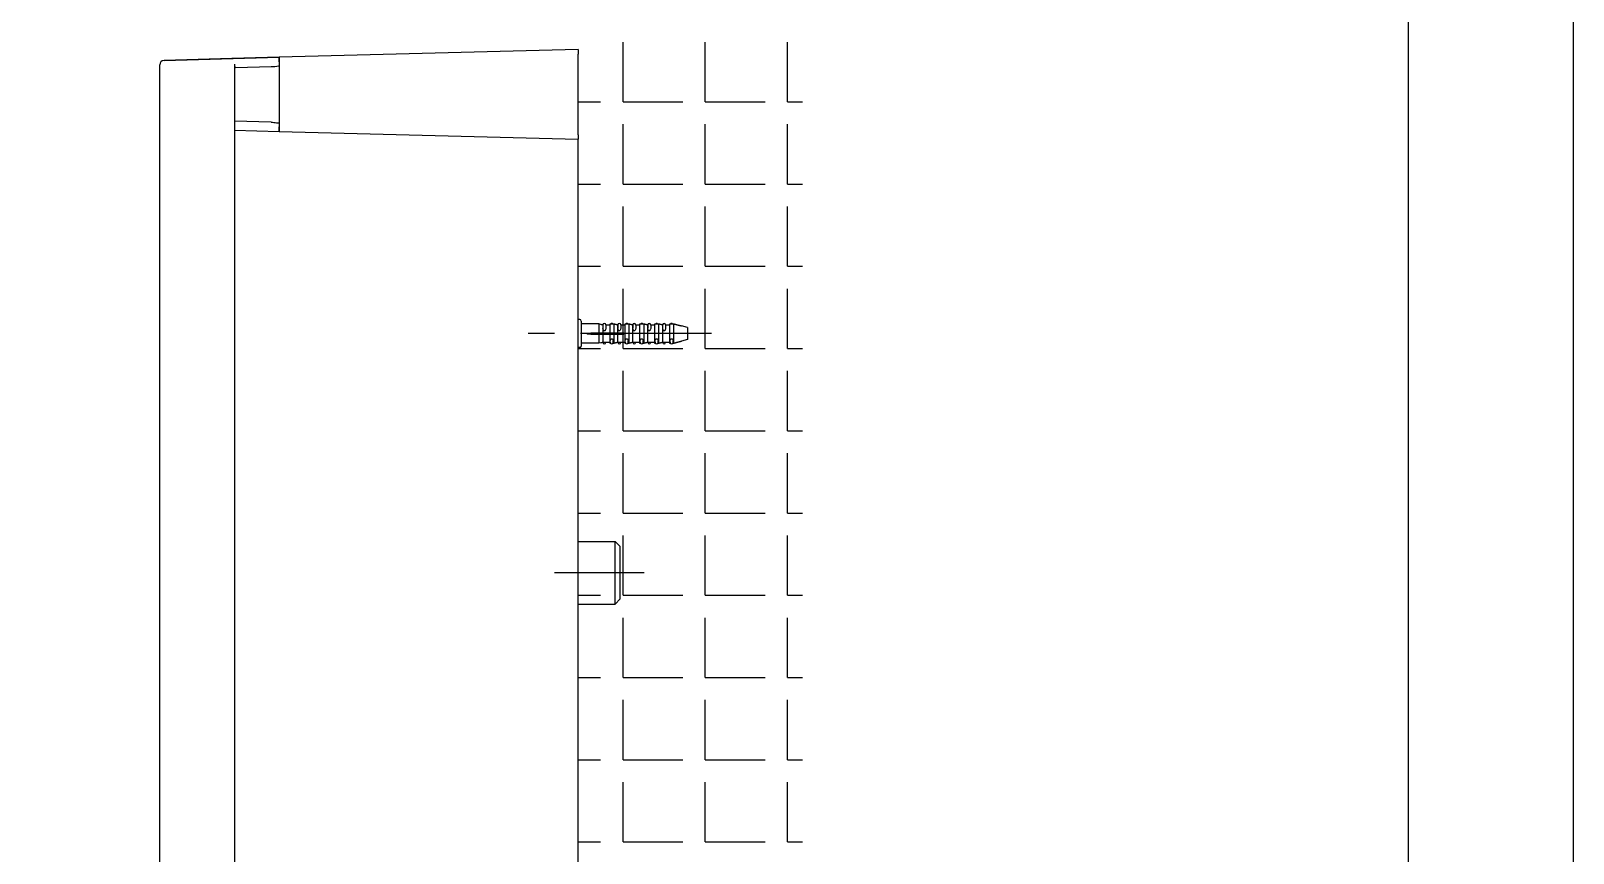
# Model space of a CAD drawing. Header units: millimetres. Extents: x 5066 to 5486, y -1867 to -1273.
# Drawn here: x 5383.3 to 5486.4, y -1399.7 to -1344.7 of the extents above; entities that cross this region are included whole.
import ezdxf

# ---------------------------------------------------------------- set-up
doc = ezdxf.new("R2010")
doc.units = ezdxf.units.MM
doc.header["$LTSCALE"] = 7
doc.header["$MEASUREMENT"] = 0
doc.linetypes.add('CENTER', pattern=[2, 1.25, -0.25, 0.25, -0.25])
doc.layers.get('0').update_dxf_attribs({"color": 2, "linetype": 'CONTINUOUS'})
for name, color, linetype in [('CL', 1, 'CENTER'), ('D', 2, 'CONTINUOUS'), ('DWG', 7, 'CONTINUOUS'), ('HT', 3, 'CONTINUOUS')]:
    doc.layers.add(name, color=color, linetype=linetype)

msp = doc.modelspace()

# ---------------------------------------------------------------- linework, layer by layer
at = {"color": 4}
msp.add_line((5475.44, -1853.01), (5475.44, -1304.01), dxfattribs=at)
at = {"layer": 'CL', "color": 1, "linetype": 'CENTER'}
for p, q in [((5428.81, -1364.91), (5415.91, -1364.91)), ((5424.31, -1380.91), (5418.31, -1380.91))]:
    msp.add_line(p, q, dxfattribs=at)
at = {"layer": 'D'}
msp.add_lwpolyline([(5066.44, -1273.01), (5486.44, -1273.01), (5486.44, -1867.01), (5066.44, -1867.01)], close=True, dxfattribs=at)
at = {"layer": 'DWG'}
for p, q in [((5419.91, -1345.91), (5399.91, -1346.43)), ((5419.91, -1345.91), (5419.91, -1346.21)), ((5391.91, -1346.94), (5391.91, -1346.94)), ((5391.91, -1425.01), (5391.91, -1346.94)), ((5392.2, -1346.64), (5399.91, -1346.43)), ((5396.73, -1346.52), (5392.2, -1346.64)), ((5399.91, -1346.43), (5396.73, -1346.52)), ((5396.91, -1346.89), (5396.91, -1425.01)), ((5397.01, -1347.11), (5399.37, -1347.05)), ((5399.91, -1346.73), (5399.91, -1346.43)), ((5399.91, -1346.43), (5399.91, -1346.73)), ((5399.91, -1346.73), (5399.91, -1351.09)), ((5399.91, -1346.73), (5399.91, -1351.09)), ((5419.91, -1351.61), (5419.91, -1346.21)), ((5399.37, -1350.77), (5396.91, -1350.71)), ((5399.91, -1351.39), (5399.91, -1351.09)), ((5399.91, -1351.09), (5399.91, -1351.39)), ((5396.91, -1351.31), (5399.91, -1351.39)), ((5399.91, -1351.39), (5419.91, -1351.91)), ((5419.91, -1351.61), (5419.91, -1351.91)), ((5419.91, -1352.91), (5419.91, -1351.91)), ((5419.91, -1420.91), (5419.91, -1352.91)), ((5420.01, -1363.97), (5419.91, -1363.97)), ((5420.11, -1364.07), (5420.11, -1365.75)), ((5421.28, -1364.26), (5420.11, -1364.26)), ((5421.28, -1364.26), (5421.28, -1364.88)), ((5421.41, -1364.3), (5421.28, -1364.26)), ((5421.41, -1364.3), (5421.41, -1364.3)), ((5421.54, -1364.34), (5421.54, -1364.88)), ((5421.55, -1364.34), (5421.54, -1364.34)), ((5421.55, -1364.33), (5421.55, -1364.54)), ((5421.75, -1364.33), (5421.75, -1364.54)), ((5422.01, -1364.34), (5421.75, -1364.34)), ((5422.01, -1364.27), (5422.01, -1364.88)), ((5422.28, -1364.27), (5422.01, -1364.27)), ((5422.28, -1364.27), (5422.28, -1364.88)), ((5422.54, -1364.34), (5422.54, -1364.88)), ((5422.55, -1364.34), (5422.54, -1364.34)), ((5422.55, -1364.33), (5422.55, -1364.54)), ((5422.75, -1364.33), (5422.75, -1364.54)), ((5423.01, -1364.34), (5422.75, -1364.34)), ((5423.01, -1364.27), (5423.01, -1365.55)), ((5423.28, -1364.27), (5423.01, -1364.27)), ((5423.28, -1364.27), (5423.28, -1365.55)), ((5423.54, -1364.34), (5423.54, -1365.48)), ((5423.55, -1364.34), (5423.54, -1364.34)), ((5423.55, -1364.33), (5423.55, -1364.54)), ((5423.75, -1364.33), (5423.75, -1364.54)), ((5424.01, -1364.34), (5423.75, -1364.34)), ((5424.01, -1364.27), (5424.01, -1365.55)), ((5424.28, -1364.27), (5424.01, -1364.27)), ((5424.28, -1364.27), (5424.28, -1365.55)), ((5424.54, -1364.34), (5424.54, -1365.48)), ((5424.55, -1364.34), (5424.54, -1364.34)), ((5424.55, -1364.33), (5424.55, -1364.54)), ((5424.75, -1364.33), (5424.75, -1364.54)), ((5425.01, -1364.34), (5424.75, -1364.34)), ((5425.01, -1364.27), (5425.01, -1365.55)), ((5425.28, -1364.27), (5425.01, -1364.27)), ((5425.28, -1364.27), (5425.28, -1365.55)), ((5425.54, -1364.34), (5425.54, -1365.48)), ((5425.55, -1364.34), (5425.54, -1364.34)), ((5425.55, -1364.33), (5425.55, -1364.54)), ((5425.75, -1364.33), (5425.75, -1364.54)), ((5426.01, -1364.34), (5425.75, -1364.34)), ((5426.01, -1364.27), (5426.01, -1365.55)), ((5426.28, -1364.27), (5426.01, -1364.27)), ((5426.28, -1364.27), (5426.28, -1365.55)), ((5426.81, -1364.41), (5426.81, -1364.4)), ((5427.21, -1364.51), (5426.81, -1364.4)), ((5427.21, -1364.51), (5427.21, -1365.31)), ((5421.28, -1365.56), (5420.11, -1365.56)), ((5420.51, -1364.88), (5420.75, -1364.88)), ((5420.51, -1364.88), (5420.51, -1364.94)), ((5420.75, -1364.94), (5420.51, -1364.94)), ((5422.95, -1364.88), (5420.75, -1364.88)), ((5420.75, -1364.94), (5422.95, -1364.94)), ((5421.28, -1364.94), (5421.28, -1365.56)), ((5421.41, -1365.52), (5421.28, -1365.56)), ((5421.41, -1365.52), (5421.41, -1365.52)), ((5421.54, -1364.94), (5421.54, -1365.48)), ((5421.54, -1365.48), (5422.01, -1365.48)), ((5421.55, -1365.49), (5421.55, -1365.48)), ((5421.75, -1365.49), (5421.75, -1365.48)), ((5422.01, -1364.94), (5422.01, -1365.55)), ((5422.01, -1365.55), (5422.07, -1365.55)), ((5422.05, -1365.49), (5422.05, -1365.38)), ((5422.23, -1365.55), (5422.28, -1365.55)), ((5422.25, -1365.49), (5422.25, -1365.38)), ((5422.28, -1364.94), (5422.28, -1365.55)), ((5422.54, -1364.94), (5422.54, -1365.48)), ((5422.54, -1365.48), (5423.01, -1365.48)), ((5422.55, -1365.49), (5422.55, -1365.48)), ((5422.75, -1365.49), (5422.75, -1365.48)), ((5423.01, -1365.55), (5423.07, -1365.55)), ((5423.05, -1365.49), (5423.05, -1365.38)), ((5423.23, -1365.55), (5423.28, -1365.55)), ((5423.25, -1365.49), (5423.25, -1365.38)), ((5423.54, -1365.48), (5424.01, -1365.48)), ((5423.55, -1365.49), (5423.55, -1365.48)), ((5423.75, -1365.49), (5423.75, -1365.48)), ((5424.01, -1365.55), (5424.07, -1365.55)), ((5424.05, -1365.49), (5424.05, -1365.38)), ((5424.23, -1365.55), (5424.28, -1365.55)), ((5424.25, -1365.49), (5424.25, -1365.38)), ((5424.54, -1365.48), (5425.01, -1365.48)), ((5424.55, -1365.49), (5424.55, -1365.48)), ((5424.75, -1365.49), (5424.75, -1365.48)), ((5425.01, -1365.55), (5425.07, -1365.55)), ((5425.05, -1365.49), (5425.05, -1365.38)), ((5425.23, -1365.55), (5425.28, -1365.55)), ((5425.25, -1365.49), (5425.25, -1365.38)), ((5425.54, -1365.48), (5426.01, -1365.48)), ((5425.55, -1365.49), (5425.55, -1365.48)), ((5425.75, -1365.49), (5425.75, -1365.48)), ((5426.01, -1365.55), (5426.07, -1365.55)), ((5426.05, -1365.49), (5426.05, -1365.38)), ((5426.23, -1365.55), (5426.28, -1365.55)), ((5426.25, -1365.49), (5426.25, -1365.38)), ((5427.21, -1365.31), (5426.81, -1365.42)), ((5426.81, -1365.42), (5426.81, -1365.41)), ((5420.01, -1365.85), (5419.91, -1365.85)), ((5419.91, -1378.81), (5422.37, -1378.81)), ((5422.37, -1383.01), (5422.37, -1378.81)), ((5422.71, -1379.16), (5422.37, -1378.81)), ((5422.71, -1382.66), (5422.71, -1379.16)), ((5419.91, -1383.01), (5422.37, -1383.01)), ((5422.71, -1382.66), (5422.37, -1383.01))]:
    msp.add_line(p, q, dxfattribs=at)
for centre, radius, start, end in [((5392.21, -1346.94), 0.3, 91.5, 180), ((5399.13, -1342.55), 4.51, 273.0159, 279.2868), ((5420.01, -1364.07), 0.1, 0, 90), ((5421.65, -1364.33), 0.1, 0, 180), ((5422.15, -1364.33), 0.1, 38.5074, 141.4926), ((5422.65, -1364.33), 0.1, 0, 180), ((5423.15, -1364.33), 0.1, 38.5074, 141.4926), ((5423.65, -1364.33), 0.1, 0, 180), ((5424.15, -1364.33), 0.1, 38.5074, 141.4926), ((5424.65, -1364.33), 0.1, 0, 180), ((5425.15, -1364.33), 0.1, 38.5074, 141.4926), ((5425.65, -1364.33), 0.1, 0, 180), ((5426.15, -1364.33), 0.1, 38.5074, 141.4926), ((5421.65, -1365.49), 0.1, 180, 0), ((5422.15, -1365.49), 0.1, 180, 0), ((5422.65, -1365.49), 0.1, 180, 0), ((5423.15, -1365.49), 0.1, 180, 0), ((5423.65, -1365.49), 0.1, 180, 0), ((5424.15, -1365.49), 0.1, 180, 0), ((5424.65, -1365.49), 0.1, 180, 0), ((5425.15, -1365.49), 0.1, 180, 0), ((5425.65, -1365.49), 0.1, 180, 0), ((5426.15, -1365.49), 0.1, 180, 0), ((5420.01, -1365.75), 0.1, 270, 0)]:
    msp.add_arc(centre, radius, start, end, dxfattribs=at)
msp.add_ellipse((5425.67, -1364.91), major_axis=(-2.73, 0), ratio=0.212557, start_param=6.231438, end_param=6.334933, dxfattribs=at)
for points, degree, knots in [([(5397.01, -1347.11), (5397, -1347.11), (5396.99, -1347.11), (5396.98, -1347.11), (5396.97, -1347.11), (5396.96, -1347.11), (5396.95, -1347.12), (5396.95, -1347.12), (5396.94, -1347.12), (5396.94, -1347.12), (5396.93, -1347.12), (5396.93, -1347.12), (5396.92, -1347.13), (5396.92, -1347.13), (5396.92, -1347.13), (5396.92, -1347.13), (5396.91, -1347.14), (5396.91, -1347.14), (5396.91, -1347.14), (5396.91, -1347.14), (5396.91, -1347.15)], 1, [0, 0, 0.217352, 0.434703, 0.652055, 0.869406, 1.086758, 1.304109, 1.521461, 1.738812, 1.956164, 2.173515, 2.390867, 2.608218, 2.82557, 3.042921, 3.260273, 3.477624, 3.694976, 3.912327, 4.218844, 4.52536, 4.52536]), ([(5399.37, -1350.77), (5399.48, -1350.77), (5399.61, -1350.79), (5399.74, -1350.81), (5399.75, -1350.81), (5399.79, -1350.81), (5399.85, -1350.82), (5399.86, -1350.82), (5399.86, -1350.82), (5399.86, -1350.82)], 3, [0, 0, 0, 0, 1.674342, 1.674342, 1.796967, 1.796967, 2.244804, 2.244804, 2.269387, 2.269387, 2.269387, 2.269387]), ([(5421.65, -1364.73), (5421.65, -1364.73), (5421.64, -1364.72), (5421.63, -1364.72), (5421.63, -1364.72), (5421.61, -1364.7), (5421.6, -1364.69), (5421.58, -1364.65), (5421.57, -1364.63), (5421.56, -1364.59), (5421.55, -1364.56), (5421.55, -1364.54)], 3, [0, 0, 0, 0, 0.070053, 0.070053, 0.140107, 0.140107, 0.411313, 0.411313, 0.787012, 0.787012, 1.162711, 1.162711, 1.162711, 1.162711]), ([(5421.75, -1364.54), (5421.75, -1364.56), (5421.75, -1364.59), (5421.73, -1364.63), (5421.72, -1364.65), (5421.7, -1364.69), (5421.69, -1364.7), (5421.67, -1364.72), (5421.67, -1364.72), (5421.66, -1364.72), (5421.66, -1364.73), (5421.65, -1364.73)], 3, [2.994983, 2.994983, 2.994983, 2.994983, 3.370682, 3.370682, 3.746381, 3.746381, 4.017588, 4.017588, 4.087641, 4.087641, 4.157694, 4.157694, 4.157694, 4.157694]), ([(5422.65, -1364.73), (5422.65, -1364.73), (5422.64, -1364.72), (5422.63, -1364.72), (5422.63, -1364.72), (5422.61, -1364.7), (5422.6, -1364.69), (5422.58, -1364.65), (5422.57, -1364.63), (5422.56, -1364.59), (5422.55, -1364.56), (5422.55, -1364.54)], 3, [0, 0, 0, 0, 0.070053, 0.070053, 0.140107, 0.140107, 0.411313, 0.411313, 0.787012, 0.787012, 1.162711, 1.162711, 1.162711, 1.162711]), ([(5422.75, -1364.54), (5422.75, -1364.56), (5422.75, -1364.59), (5422.73, -1364.63), (5422.72, -1364.65), (5422.7, -1364.69), (5422.69, -1364.7), (5422.67, -1364.72), (5422.67, -1364.72), (5422.66, -1364.72), (5422.66, -1364.73), (5422.65, -1364.73)], 3, [2.994983, 2.994983, 2.994983, 2.994983, 3.370682, 3.370682, 3.746381, 3.746381, 4.017588, 4.017588, 4.087641, 4.087641, 4.157694, 4.157694, 4.157694, 4.157694]), ([(5423.65, -1364.73), (5423.65, -1364.73), (5423.64, -1364.72), (5423.63, -1364.72), (5423.63, -1364.72), (5423.61, -1364.7), (5423.6, -1364.69), (5423.58, -1364.65), (5423.57, -1364.63), (5423.56, -1364.59), (5423.55, -1364.56), (5423.55, -1364.54)], 3, [0, 0, 0, 0, 0.070053, 0.070053, 0.140107, 0.140107, 0.411313, 0.411313, 0.787012, 0.787012, 1.162711, 1.162711, 1.162711, 1.162711]), ([(5423.75, -1364.54), (5423.75, -1364.56), (5423.75, -1364.59), (5423.73, -1364.63), (5423.72, -1364.65), (5423.7, -1364.69), (5423.69, -1364.7), (5423.67, -1364.72), (5423.67, -1364.72), (5423.66, -1364.72), (5423.66, -1364.73), (5423.65, -1364.73)], 3, [2.994983, 2.994983, 2.994983, 2.994983, 3.370682, 3.370682, 3.746381, 3.746381, 4.017588, 4.017588, 4.087641, 4.087641, 4.157694, 4.157694, 4.157694, 4.157694]), ([(5424.65, -1364.73), (5424.65, -1364.73), (5424.64, -1364.72), (5424.63, -1364.72), (5424.63, -1364.72), (5424.61, -1364.7), (5424.6, -1364.69), (5424.58, -1364.65), (5424.57, -1364.63), (5424.56, -1364.59), (5424.55, -1364.56), (5424.55, -1364.54)], 3, [0, 0, 0, 0, 0.070053, 0.070053, 0.140107, 0.140107, 0.411313, 0.411313, 0.787012, 0.787012, 1.162711, 1.162711, 1.162711, 1.162711]), ([(5424.75, -1364.54), (5424.75, -1364.56), (5424.75, -1364.59), (5424.73, -1364.63), (5424.72, -1364.65), (5424.7, -1364.69), (5424.69, -1364.7), (5424.67, -1364.72), (5424.67, -1364.72), (5424.66, -1364.72), (5424.66, -1364.73), (5424.65, -1364.73)], 3, [2.994983, 2.994983, 2.994983, 2.994983, 3.370682, 3.370682, 3.746381, 3.746381, 4.017588, 4.017588, 4.087641, 4.087641, 4.157694, 4.157694, 4.157694, 4.157694]), ([(5425.65, -1364.73), (5425.65, -1364.73), (5425.64, -1364.72), (5425.63, -1364.72), (5425.63, -1364.72), (5425.61, -1364.7), (5425.6, -1364.69), (5425.58, -1364.65), (5425.57, -1364.63), (5425.56, -1364.59), (5425.55, -1364.56), (5425.55, -1364.54)], 3, [0, 0, 0, 0, 0.070053, 0.070053, 0.140107, 0.140107, 0.411313, 0.411313, 0.787012, 0.787012, 1.162711, 1.162711, 1.162711, 1.162711]), ([(5425.75, -1364.54), (5425.75, -1364.56), (5425.75, -1364.59), (5425.73, -1364.63), (5425.72, -1364.65), (5425.7, -1364.69), (5425.69, -1364.7), (5425.67, -1364.72), (5425.67, -1364.72), (5425.66, -1364.72), (5425.66, -1364.73), (5425.65, -1364.73)], 3, [2.994983, 2.994983, 2.994983, 2.994983, 3.370682, 3.370682, 3.746381, 3.746381, 4.017588, 4.017588, 4.087641, 4.087641, 4.157694, 4.157694, 4.157694, 4.157694]), ([(5422.05, -1365.38), (5422.05, -1365.36), (5422.05, -1365.35), (5422.07, -1365.32), (5422.08, -1365.3), (5422.09, -1365.28), (5422.1, -1365.27), (5422.12, -1365.26), (5422.13, -1365.26), (5422.14, -1365.26), (5422.15, -1365.26), (5422.16, -1365.26), (5422.16, -1365.26), (5422.18, -1365.26), (5422.18, -1365.26), (5422.2, -1365.27), (5422.21, -1365.28), (5422.23, -1365.3), (5422.24, -1365.32), (5422.25, -1365.35), (5422.25, -1365.36), (5422.25, -1365.38)], 3, [0.865178, 0.865178, 0.865178, 0.865178, 1.160147, 1.160147, 1.455117, 1.455117, 1.650069, 1.650069, 1.747545, 1.747545, 1.845021, 1.845021, 1.942497, 1.942497, 2.039973, 2.039973, 2.234926, 2.234926, 2.529895, 2.529895, 2.824864, 2.824864, 2.824864, 2.824864]), ([(5423.05, -1365.38), (5423.05, -1365.36), (5423.05, -1365.35), (5423.07, -1365.32), (5423.08, -1365.3), (5423.09, -1365.28), (5423.1, -1365.27), (5423.12, -1365.26), (5423.13, -1365.26), (5423.14, -1365.26), (5423.15, -1365.26), (5423.16, -1365.26), (5423.16, -1365.26), (5423.18, -1365.26), (5423.18, -1365.26), (5423.2, -1365.27), (5423.21, -1365.28), (5423.23, -1365.3), (5423.24, -1365.32), (5423.25, -1365.35), (5423.25, -1365.36), (5423.25, -1365.38)], 3, [0.865178, 0.865178, 0.865178, 0.865178, 1.160147, 1.160147, 1.455117, 1.455117, 1.650069, 1.650069, 1.747545, 1.747545, 1.845021, 1.845021, 1.942497, 1.942497, 2.039973, 2.039973, 2.234926, 2.234926, 2.529895, 2.529895, 2.824864, 2.824864, 2.824864, 2.824864]), ([(5424.05, -1365.38), (5424.05, -1365.36), (5424.05, -1365.35), (5424.07, -1365.32), (5424.08, -1365.3), (5424.09, -1365.28), (5424.1, -1365.27), (5424.12, -1365.26), (5424.13, -1365.26), (5424.14, -1365.26), (5424.15, -1365.26), (5424.16, -1365.26), (5424.16, -1365.26), (5424.18, -1365.26), (5424.18, -1365.26), (5424.2, -1365.27), (5424.21, -1365.28), (5424.23, -1365.3), (5424.24, -1365.32), (5424.25, -1365.35), (5424.25, -1365.36), (5424.25, -1365.38)], 3, [0.865178, 0.865178, 0.865178, 0.865178, 1.160147, 1.160147, 1.455117, 1.455117, 1.650069, 1.650069, 1.747545, 1.747545, 1.845021, 1.845021, 1.942497, 1.942497, 2.039973, 2.039973, 2.234926, 2.234926, 2.529895, 2.529895, 2.824864, 2.824864, 2.824864, 2.824864]), ([(5425.05, -1365.38), (5425.05, -1365.36), (5425.05, -1365.35), (5425.07, -1365.32), (5425.08, -1365.3), (5425.09, -1365.28), (5425.1, -1365.27), (5425.12, -1365.26), (5425.13, -1365.26), (5425.14, -1365.26), (5425.15, -1365.26), (5425.16, -1365.26), (5425.16, -1365.26), (5425.18, -1365.26), (5425.18, -1365.26), (5425.2, -1365.27), (5425.21, -1365.28), (5425.23, -1365.3), (5425.24, -1365.32), (5425.25, -1365.35), (5425.25, -1365.36), (5425.25, -1365.38)], 3, [0.865178, 0.865178, 0.865178, 0.865178, 1.160147, 1.160147, 1.455117, 1.455117, 1.650069, 1.650069, 1.747545, 1.747545, 1.845021, 1.845021, 1.942497, 1.942497, 2.039973, 2.039973, 2.234926, 2.234926, 2.529895, 2.529895, 2.824864, 2.824864, 2.824864, 2.824864]), ([(5426.05, -1365.38), (5426.05, -1365.36), (5426.05, -1365.35), (5426.07, -1365.32), (5426.08, -1365.3), (5426.09, -1365.28), (5426.1, -1365.27), (5426.12, -1365.26), (5426.13, -1365.26), (5426.14, -1365.26), (5426.15, -1365.26), (5426.16, -1365.26), (5426.16, -1365.26), (5426.18, -1365.26), (5426.18, -1365.26), (5426.2, -1365.27), (5426.21, -1365.28), (5426.23, -1365.3), (5426.24, -1365.32), (5426.25, -1365.35), (5426.25, -1365.36), (5426.25, -1365.38)], 3, [0.865178, 0.865178, 0.865178, 0.865178, 1.160147, 1.160147, 1.455117, 1.455117, 1.650069, 1.650069, 1.747545, 1.747545, 1.845021, 1.845021, 1.942497, 1.942497, 2.039973, 2.039973, 2.234926, 2.234926, 2.529895, 2.529895, 2.824864, 2.824864, 2.824864, 2.824864])]:
    msp.add_open_spline(points, degree=degree, knots=knots, dxfattribs=at)
for points, weights in [([(5421.54, -1364.34), (5421.48, -1364.32), (5421.41, -1364.3)], [1, 1.00042602007, 1]), ([(5421.54, -1364.34), (5421.48, -1364.32), (5421.41, -1364.3)], [1, 1.00042602007, 1]), ([(5422.54, -1364.34), (5422.42, -1364.3), (5422.28, -1364.27)], [1, 1.00166769856, 1]), ([(5422.54, -1364.34), (5422.42, -1364.3), (5422.28, -1364.27)], [1, 1.00166769856, 1]), ([(5423.54, -1364.34), (5423.42, -1364.3), (5423.28, -1364.27)], [1, 1.00166769856, 1]), ([(5423.54, -1364.34), (5423.42, -1364.3), (5423.28, -1364.27)], [1, 1.00166769856, 1]), ([(5424.54, -1364.34), (5424.42, -1364.3), (5424.28, -1364.27)], [1, 1.00166769852, 1]), ([(5424.54, -1364.34), (5424.42, -1364.3), (5424.28, -1364.27)], [1, 1.00166769852, 1]), ([(5425.54, -1364.34), (5425.42, -1364.3), (5425.28, -1364.27)], [1, 1.00166769854, 1]), ([(5425.54, -1364.34), (5425.42, -1364.3), (5425.28, -1364.27)], [1, 1.00166769854, 1]), ([(5426.81, -1364.41), (5426.58, -1364.35), (5426.28, -1364.27)], [1, 1.00794853008, 1]), ([(5426.81, -1364.41), (5426.58, -1364.35), (5426.28, -1364.27)], [1, 1.00794853008, 1]), ([(5421.41, -1365.52), (5421.48, -1365.5), (5421.54, -1365.48)], [1, 1.00042602002, 1]), ([(5421.41, -1365.52), (5421.48, -1365.5), (5421.54, -1365.48)], [1, 1.00042602002, 1]), ([(5422.28, -1365.55), (5422.42, -1365.51), (5422.54, -1365.48)], [1, 1.00166769858, 1]), ([(5422.28, -1365.55), (5422.42, -1365.51), (5422.54, -1365.48)], [1, 1.00166769858, 1]), ([(5423.28, -1365.55), (5423.42, -1365.51), (5423.54, -1365.48)], [1, 1.00166769855, 1]), ([(5423.28, -1365.55), (5423.42, -1365.51), (5423.54, -1365.48)], [1, 1.00166769855, 1]), ([(5424.28, -1365.55), (5424.42, -1365.51), (5424.54, -1365.48)], [1, 1.00166769854, 1]), ([(5424.28, -1365.55), (5424.42, -1365.51), (5424.54, -1365.48)], [1, 1.00166769854, 1]), ([(5425.28, -1365.55), (5425.42, -1365.51), (5425.54, -1365.48)], [1, 1.00166769855, 1]), ([(5425.28, -1365.55), (5425.42, -1365.51), (5425.54, -1365.48)], [1, 1.00166769855, 1]), ([(5426.28, -1365.55), (5426.58, -1365.47), (5426.81, -1365.41)], [1, 1.00794853009, 1]), ([(5426.28, -1365.55), (5426.58, -1365.47), (5426.81, -1365.41)], [1, 1.00794853009, 1])]:
    msp.add_rational_spline(points, weights, degree=2, dxfattribs=at)
at = {"layer": 'HT', "ltscale": 0.5}
for p, q in [((5422.9, -1349.41), (5422.9, -1345.41)), ((5428.4, -1349.41), (5428.4, -1345.41)), ((5433.9, -1349.41), (5433.9, -1345.41)), ((5419.91, -1349.41), (5421.4, -1349.41)), ((5422.9, -1349.41), (5426.9, -1349.41)), ((5428.4, -1349.41), (5432.4, -1349.41)), ((5433.9, -1349.41), (5434.91, -1349.41)), ((5422.9, -1354.91), (5422.9, -1350.91)), ((5428.4, -1354.91), (5428.4, -1350.91)), ((5433.9, -1354.91), (5433.9, -1350.91)), ((5419.91, -1354.91), (5421.4, -1354.91)), ((5422.9, -1354.91), (5426.9, -1354.91)), ((5428.4, -1354.91), (5432.4, -1354.91)), ((5433.9, -1354.91), (5434.91, -1354.91)), ((5422.9, -1360.41), (5422.9, -1356.41)), ((5428.4, -1360.41), (5428.4, -1356.41)), ((5433.9, -1360.41), (5433.9, -1356.41)), ((5419.91, -1360.41), (5421.4, -1360.41)), ((5422.9, -1360.41), (5426.9, -1360.41)), ((5428.4, -1360.41), (5432.4, -1360.41)), ((5433.9, -1360.41), (5434.91, -1360.41)), ((5422.9, -1365.91), (5422.9, -1361.91)), ((5428.4, -1365.91), (5428.4, -1361.91)), ((5433.9, -1365.91), (5433.9, -1361.91)), ((5419.91, -1365.91), (5421.4, -1365.91)), ((5422.9, -1365.91), (5426.9, -1365.91)), ((5428.4, -1365.91), (5432.4, -1365.91)), ((5433.9, -1365.91), (5434.91, -1365.91)), ((5422.9, -1371.41), (5422.9, -1367.41)), ((5428.4, -1371.41), (5428.4, -1367.41)), ((5433.9, -1371.41), (5433.9, -1367.41)), ((5419.91, -1371.41), (5421.4, -1371.41)), ((5422.9, -1371.41), (5426.9, -1371.41)), ((5428.4, -1371.41), (5432.4, -1371.41)), ((5433.9, -1371.41), (5434.91, -1371.41)), ((5422.9, -1376.91), (5422.9, -1372.91)), ((5428.4, -1376.91), (5428.4, -1372.91)), ((5433.9, -1376.91), (5433.9, -1372.91)), ((5419.91, -1376.91), (5421.4, -1376.91)), ((5422.9, -1376.91), (5426.9, -1376.91)), ((5428.4, -1376.91), (5432.4, -1376.91)), ((5433.9, -1376.91), (5434.91, -1376.91)), ((5422.9, -1382.41), (5422.9, -1378.41)), ((5428.4, -1382.41), (5428.4, -1378.41)), ((5433.9, -1382.41), (5433.9, -1378.41)), ((5419.91, -1382.41), (5421.4, -1382.41)), ((5422.9, -1382.41), (5426.9, -1382.41)), ((5428.4, -1382.41), (5432.4, -1382.41)), ((5433.9, -1382.41), (5434.91, -1382.41)), ((5422.9, -1387.91), (5422.9, -1383.91)), ((5428.4, -1387.91), (5428.4, -1383.91)), ((5433.9, -1387.91), (5433.9, -1383.91)), ((5419.91, -1387.91), (5421.4, -1387.91)), ((5422.9, -1387.91), (5426.9, -1387.91)), ((5428.4, -1387.91), (5432.4, -1387.91)), ((5433.9, -1387.91), (5434.91, -1387.91)), ((5422.9, -1393.41), (5422.9, -1389.41)), ((5428.4, -1393.41), (5428.4, -1389.41)), ((5433.9, -1393.41), (5433.9, -1389.41)), ((5419.91, -1393.41), (5421.4, -1393.41)), ((5422.9, -1393.41), (5426.9, -1393.41)), ((5428.4, -1393.41), (5432.4, -1393.41)), ((5433.9, -1393.41), (5434.91, -1393.41)), ((5422.9, -1398.91), (5422.9, -1394.91)), ((5428.4, -1398.91), (5428.4, -1394.91)), ((5433.9, -1398.91), (5433.9, -1394.91)), ((5419.91, -1398.91), (5421.4, -1398.91)), ((5422.9, -1398.91), (5426.9, -1398.91)), ((5428.4, -1398.91), (5432.4, -1398.91)), ((5433.9, -1398.91), (5434.91, -1398.91))]:
    msp.add_line(p, q, dxfattribs=at)

doc.saveas('drawing.dxf')
